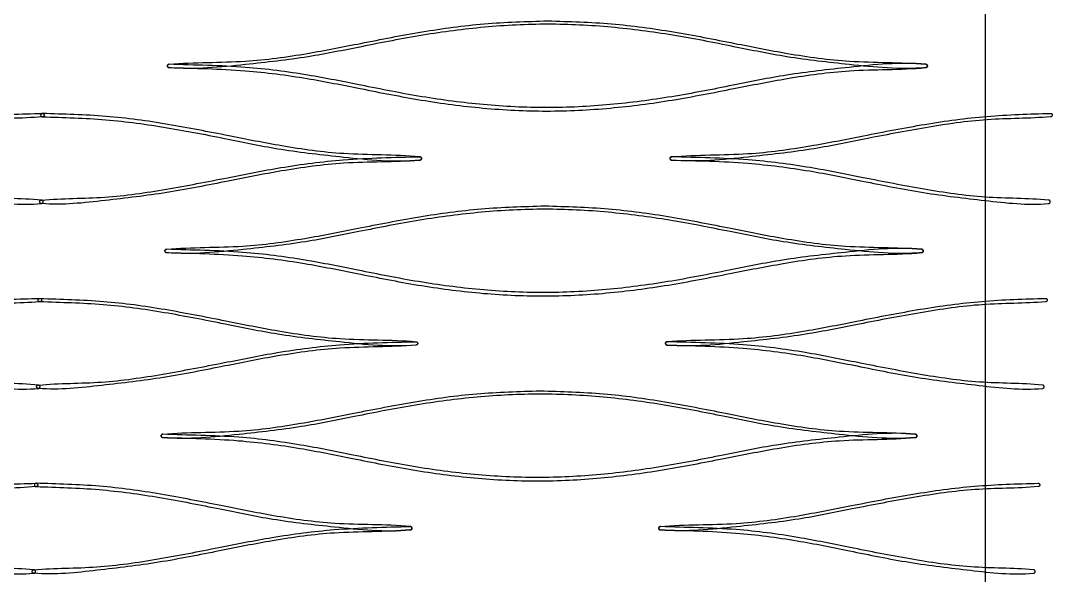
# Model space of a CAD drawing. Extents: x 63.6 to 147.6, y 158.4 to 204.5.
# Drawn here: x 126.1 to 147.5, y 170.82 to 182.33 of the extents above; entities that cross this region are included whole.
import ezdxf

# ---------------------------------------------------------------- set-up
doc = ezdxf.new("R2010")
doc.units = 0
doc.layers.add('Layer_1', color=7, linetype='CONTINUOUS')

msp = doc.modelspace()

# ---------------------------------------------------------------- linework, layer by layer
at = {"layer": 'Layer_1', "color": 1}
msp.add_lwpolyline([(64.286669, 204.408296), (146.107912, 204.408296), (146.107912, 158.365541), (64.286669, 158.365541), (64.286669, 204.408296)], close=True, dxfattribs=at)
at = {"layer": 'Layer_1', "color": 7}
for points in [[(137.036502, 182.325381), (137.036502, 182.325381)], [(129.175061, 181.425247), (129.175061, 181.425247)], [(126.546331, 180.40605), (126.546331, 180.40605)], [(126.550169, 180.40605), (126.550169, 180.40605)], [(147.467693, 180.40605), (147.467693, 180.40605)], [(134.379634, 179.506466), (134.379634, 179.506466)], [(139.602955, 179.506466), (139.602955, 179.506466)], [(136.974216, 178.486719), (136.974216, 178.486719)], [(129.124346, 177.587135), (129.12381, 177.587135)], [(126.494515, 176.567938), (126.494515, 176.567938)], [(126.498353, 176.567938), (126.498353, 176.567938)], [(147.363513, 176.567938), (147.363513, 176.567938)], [(134.300273, 175.668905), (134.300273, 175.668905)], [(139.508696, 175.668905), (139.508696, 175.668905)], [(136.878289, 174.649707), (136.878289, 174.649707)], [(129.044985, 173.750124), (129.044985, 173.750124)], [(126.416226, 172.73203), (126.416226, 172.73203)], [(126.419528, 172.73203), (126.419528, 172.73203)], [(147.20697, 172.73203), (147.20697, 172.73203)], [(134.18174, 171.83355), (134.18174, 171.83355)], [(139.368702, 171.83355), (139.368702, 171.83355)]]:
    msp.add_lwpolyline(points, close=True, dxfattribs=at)
for points, knots in [([(137.036502, 182.325381), (136.594846, 182.312643), (135.72146, 182.287454), (134.426259, 182.109485), (133.211239, 181.870471), (131.995782, 181.629638), (130.667002, 181.443542), (129.705554, 181.472305), (129.16592, 181.424141), (129.154933, 181.417689), (129.146751, 181.408144), (129.142406, 181.396272), (129.142406, 181.383667), (129.146751, 181.371795), (129.154933, 181.36225), (129.16592, 181.355799), (129.7076, 181.30732), (130.672872, 181.408945), (132.006428, 181.552764), (133.223617, 181.802986), (134.436963, 182.040765), (135.727393, 182.211518), (137.036258, 182.276695), (138.344029, 182.211639), (139.63137, 182.04094), (140.840196, 181.803001), (142.052743, 181.55262), (143.383016, 181.408784), (144.346588, 181.307364), (144.887773, 181.355799), (144.898759, 181.36225), (144.906942, 181.371795), (144.911287, 181.383667), (144.911287, 181.396272), (144.906942, 181.408144), (144.898759, 181.417689), (144.887773, 181.424141), (144.348632, 181.472262), (143.388882, 181.443481), (142.063383, 181.629458), (140.852567, 181.870498), (139.642067, 182.10967), (138.349955, 182.287558), (137.477916, 182.31267), (137.036502, 182.325381)], [0, 0, 0, 0, 1.324652, 2.619529, 3.915867, 5.039007, 6.339526, 7.923161, 7.935584, 7.947826, 7.960248, 7.972671, 7.984913, 7.997335, 8.009758, 8.022, 8.034422, 9.624155, 10.930105, 12.056161, 13.349419, 14.639337, 15.957573, 17.275081, 18.561689, 19.849734, 20.97109, 22.273391, 23.861643, 23.874066, 23.886308, 23.89873, 23.911153, 23.923395, 23.935817, 23.94824, 23.960482, 23.972904, 25.555067, 26.851933, 27.970374, 29.261508, 30.553067, 31.876985, 31.876985, 31.876985, 31.876985]), ([(129.175061, 181.425247), (129.16889, 181.423978), (129.156731, 181.421476), (129.143918, 181.406795), (129.139802, 181.388196), (129.14568, 181.370077), (129.15984, 181.356691), (129.172183, 181.355365), (129.178448, 181.354692)], [0, 0, 0, 0, 0.018464, 0.036381, 0.054845, 0.073309, 0.091225, 0.109689, 0.109689, 0.109689, 0.109689]), ([(129.178448, 181.354692), (129.706038, 181.343434), (130.666001, 181.322951), (131.989655, 181.153116), (133.199896, 180.909037), (134.408814, 180.669174), (135.69913, 180.498509), (137.011476, 180.433092), (138.32581, 180.498753), (139.62174, 180.669178), (140.838199, 180.909862), (142.055454, 181.150048), (143.385677, 181.336376), (144.347958, 181.307611), (144.887852, 181.355799), (144.898838, 181.362251), (144.907021, 181.371795), (144.911366, 181.383667), (144.911366, 181.396272), (144.907021, 181.408144), (144.898838, 181.417689), (144.887852, 181.42414), (144.345961, 181.472638), (143.380004, 181.370991), (142.045174, 181.227445), (140.826251, 180.977562), (139.6114, 180.739852), (138.320074, 180.569058), (137.011521, 180.503744), (135.705041, 180.568979), (134.419511, 180.73919), (133.212312, 180.979158), (132.000248, 181.222407), (130.67207, 181.396746), (129.707112, 181.404926), (129.177319, 181.425291), (129.17619, 181.425291), (129.175437, 181.425262), (129.175061, 181.425247)], [0, 0, 0, 0, 1.582125, 2.878715, 3.99638, 5.285841, 6.575395, 7.897468, 9.221928, 10.517465, 11.815426, 12.940391, 14.242652, 15.827059, 15.839482, 15.851724, 15.864146, 15.876569, 15.888811, 15.901233, 15.913656, 15.925898, 15.93832, 17.528678, 18.836082, 19.963783, 21.258837, 22.549711, 23.867902, 25.183572, 26.468208, 27.754602, 28.875163, 30.177157, 31.765362, 31.766491, 31.76762, 31.76875, 31.76875, 31.76875, 31.76875]), ([(126.550169, 180.40605), (126.108804, 180.393348), (125.236066, 180.368232), (123.94193, 180.190664), (122.728099, 179.951658), (121.513855, 179.710952), (120.186388, 179.524808), (119.225871, 179.553476), (118.686783, 179.50536), (118.675796, 179.498908), (118.667614, 179.489363), (118.663269, 179.477491), (118.663269, 179.464886), (118.667614, 179.453015), (118.675796, 179.44347), (118.686783, 179.437018), (119.227867, 179.388592), (120.192071, 179.490194), (121.52412, 179.633359), (122.740133, 179.884675), (123.95194, 180.116787), (125.243047, 180.309896), (126.112266, 180.296396), (126.562612, 180.336601), (126.573599, 180.343053), (126.581781, 180.352598), (126.586126, 180.36447), (126.586126, 180.377075), (126.581781, 180.388946), (126.573599, 180.398491), (126.562612, 180.404944), (126.554337, 180.405679), (126.550169, 180.40605)], [0, 0, 0, 0, 1.323778, 2.61759, 3.912533, 5.034612, 6.333948, 7.915954, 7.928377, 7.940619, 7.953042, 7.965464, 7.977706, 7.990129, 8.002551, 8.014793, 8.027216, 9.61517, 10.919659, 12.044485, 13.336498, 14.625648, 15.943161, 15.955584, 15.967826, 15.980248, 15.992671, 16.004913, 16.017335, 16.029758, 16.042, 16.054422, 16.054422, 16.054422, 16.054422]), ([(126.546331, 180.40605), (126.540167, 180.40473), (126.528023, 180.40213), (126.515323, 180.387341), (126.511354, 180.368703), (126.517379, 180.350624), (126.531651, 180.337346), (126.54401, 180.336118), (126.550282, 180.335494)], [0, 0, 0, 0, 0.018471, 0.036395, 0.054867, 0.073338, 0.091262, 0.109733, 0.109733, 0.109733, 0.109733]), ([(126.550282, 180.335494), (126.989066, 180.322904), (127.856275, 180.29802), (129.141975, 180.120147), (130.349133, 179.883914), (131.560087, 179.633446), (132.888706, 179.489933), (133.851078, 179.388639), (134.391626, 179.437018), (134.402613, 179.44347), (134.410795, 179.453015), (134.41514, 179.464886), (134.41514, 179.477491), (134.410795, 179.489363), (134.402613, 179.498908), (134.391626, 179.50536), (133.853124, 179.553424), (132.894565, 179.524753), (131.570735, 179.710732), (130.361556, 179.951867), (129.152614, 180.189979), (127.862419, 180.371538), (126.990245, 180.386312), (126.548965, 180.406109), (126.547647, 180.406109), (126.546769, 180.406069), (126.546331, 180.40605)], [0, 0, 0, 0, 1.316033, 2.600995, 3.887242, 5.007226, 6.307802, 7.894159, 7.906581, 7.918823, 7.931246, 7.943668, 7.95591, 7.968333, 7.980755, 7.992997, 8.00542, 9.585678, 10.88085, 11.997957, 13.287271, 14.577152, 15.899587, 15.900905, 15.902223, 15.90354, 15.90354, 15.90354, 15.90354]), ([(147.467693, 180.40605), (147.026099, 180.393336), (146.152498, 180.368184), (144.856546, 180.19057), (143.640227, 179.951647), (142.423513, 179.71106), (141.094404, 179.524843), (140.133094, 179.553493), (139.593816, 179.50536), (139.582829, 179.498908), (139.574647, 179.489363), (139.570302, 179.477491), (139.570302, 179.464886), (139.574647, 179.453015), (139.582829, 179.44347), (139.593816, 179.437018), (140.135091, 179.388575), (141.100088, 179.490279), (142.433771, 179.633446), (143.652248, 179.884679), (144.866544, 180.116685), (146.159479, 180.309864), (147.029557, 180.296375), (147.480136, 180.336601), (147.491123, 180.343053), (147.499305, 180.352598), (147.50365, 180.36447), (147.50365, 180.377075), (147.499305, 180.388946), (147.491123, 180.398491), (147.480136, 180.404944), (147.471861, 180.405679), (147.467693, 180.40605)], [0, 0, 0, 0, 1.324469, 2.620181, 3.917974, 5.042583, 6.34375, 7.92632, 7.938742, 7.950984, 7.963407, 7.975829, 7.988071, 8.000494, 8.012916, 8.025158, 8.037581, 9.626104, 10.932414, 12.059753, 13.354631, 14.645684, 15.963891, 15.976314, 15.988556, 16.000979, 16.013401, 16.025643, 16.038066, 16.050488, 16.06273, 16.075153, 16.075153, 16.075153, 16.075153]), ([(118.699311, 179.435911), (119.226443, 179.424689), (120.185806, 179.404264), (121.508881, 179.234064), (122.719127, 178.991289), (123.927622, 178.745839), (125.21912, 178.597382), (126.089598, 178.496943), (126.541192, 178.537435), (126.552179, 178.543886), (126.560361, 178.553431), (126.564706, 178.565303), (126.564706, 178.577908), (126.560361, 178.58978), (126.552179, 178.599324), (126.541192, 178.605776), (126.091751, 178.645901), (125.225049, 178.632488), (123.938324, 178.824825), (122.731519, 179.058659), (121.519481, 179.303579), (120.1919, 179.477736), (119.227521, 179.486162), (118.698183, 179.50651), (118.697053, 179.50651), (118.696301, 179.506481), (118.695924, 179.506466)], [0, 0, 0, 0, 1.580746, 2.876904, 3.994723, 5.284231, 6.573448, 7.894679, 7.907102, 7.919344, 7.931766, 7.944189, 7.956431, 7.968853, 7.981276, 7.993518, 8.005941, 9.320755, 10.605014, 11.891441, 13.012176, 14.313765, 15.900609, 15.901739, 15.902868, 15.903997, 15.903997, 15.903997, 15.903997]), ([(134.379634, 179.506466), (133.849931, 179.495048), (132.884881, 179.474244), (131.55358, 179.304125), (130.336724, 179.058451), (129.125006, 178.825046), (127.834629, 178.63255), (126.966149, 178.645942), (126.516248, 178.605776), (126.505261, 178.599324), (126.497079, 178.58978), (126.492734, 178.577908), (126.492734, 178.565303), (126.497079, 178.553431), (126.505261, 178.543886), (126.516248, 178.537435), (126.968302, 178.496902), (127.840563, 178.597642), (129.13569, 178.745719), (130.349179, 178.99213), (131.563972, 179.231098), (132.89198, 179.417721), (133.852866, 179.38889), (134.392078, 179.437018), (134.403065, 179.44347), (134.411247, 179.453014), (134.415592, 179.464886), (134.415592, 179.477491), (134.411247, 179.489363), (134.403065, 179.498907), (134.392078, 179.505361), (134.383802, 179.506096), (134.379634, 179.506466)], [0, 0, 0, 0, 1.588466, 2.893975, 4.019522, 5.311479, 6.599738, 7.915926, 7.928349, 7.94059, 7.953013, 7.965436, 7.977677, 7.9901, 8.002523, 8.014765, 8.027187, 9.349791, 10.643009, 11.938047, 13.060684, 14.360749, 15.943123, 15.955546, 15.967788, 15.98021, 15.992633, 16.004875, 16.017297, 16.02972, 16.041962, 16.054385, 16.054385, 16.054385, 16.054385]), ([(139.602955, 179.506466), (139.598844, 179.505859), (139.590681, 179.504652), (139.580139, 179.497656), (139.572519, 179.487766), (139.568793, 179.475778), (139.569378, 179.463274), (139.574208, 179.451687), (139.582718, 179.442552), (139.593867, 179.436571), (139.602107, 179.436132), (139.606257, 179.435911)], [0, 0, 0, 0, 0.012339, 0.024502, 0.036841, 0.04918, 0.061343, 0.073682, 0.086022, 0.098184, 0.110523, 0.110523, 0.110523, 0.110523]), ([(139.606257, 179.435911), (140.133066, 179.424702), (141.091431, 179.404312), (142.41269, 179.23414), (143.620484, 178.991272), (144.826663, 178.745752), (146.116531, 178.59731), (146.986283, 178.49696), (147.43769, 178.537435), (147.448677, 178.543886), (147.456859, 178.553431), (147.461204, 178.565303), (147.461204, 178.577908), (147.456859, 178.58978), (147.448677, 178.599324), (147.43769, 178.605776), (146.988484, 178.64588), (146.12264, 178.632457), (144.837729, 178.824726), (143.633332, 179.058668), (142.423654, 179.303705), (141.097699, 179.477581), (140.134217, 179.486681), (139.605157, 179.506508), (139.604055, 179.506508), (139.603322, 179.50648), (139.602955, 179.506466)], [0, 0, 0, 0, 1.579774, 2.873909, 3.98928, 5.276096, 6.563679, 7.884353, 7.896776, 7.909018, 7.92144, 7.933863, 7.946105, 7.958527, 7.97095, 7.983192, 7.995614, 9.309728, 10.592096, 11.875692, 12.994117, 14.293946, 15.879957, 15.881058, 15.882159, 15.88326, 15.88326, 15.88326, 15.88326]), ([(136.974216, 178.486719), (136.533237, 178.474002), (135.661025, 178.448849), (134.367456, 178.271191), (133.153761, 178.032365), (131.939786, 177.791599), (130.613051, 177.605494), (129.653256, 177.6341), (129.114668, 177.586028), (129.103681, 177.579576), (129.095499, 177.570032), (129.091154, 177.55816), (129.091154, 177.545555), (129.095499, 177.533683), (129.103681, 177.524138), (129.114668, 177.517687), (129.655304, 177.4693), (130.618927, 177.570847), (131.950438, 177.714731), (133.166139, 177.964882), (134.378154, 178.202472), (135.666952, 178.372916), (136.973522, 178.437984), (138.278191, 178.373107), (139.561693, 178.202671), (140.766536, 177.964921), (141.975057, 177.714505), (143.301478, 177.570594), (144.262462, 177.469368), (144.802333, 177.517687), (144.813319, 177.524138), (144.821502, 177.533683), (144.825847, 177.545555), (144.825847, 177.55816), (144.821502, 177.570032), (144.813319, 177.579576), (144.802333, 177.586028), (144.264557, 177.634028), (143.307532, 177.605392), (141.986071, 177.791324), (140.77937, 178.032454), (139.572755, 178.271414), (138.284297, 178.448999), (137.414554, 178.47404), (136.974216, 178.486719)], [0, 0, 0, 0, 1.322622, 2.616012, 3.910896, 5.032959, 6.331613, 7.912128, 7.92455, 7.936792, 7.949215, 7.961637, 7.973879, 7.986302, 7.998724, 8.010966, 8.023389, 9.610008, 10.914098, 12.039066, 13.330857, 14.619294, 15.935506, 17.249646, 18.53233, 19.816128, 20.933813, 22.232221, 23.816558, 23.828981, 23.841223, 23.853645, 23.866068, 23.87831, 23.890732, 23.903155, 23.915397, 23.927819, 25.505913, 26.798624, 27.913264, 29.200295, 30.488191, 31.808882, 31.808882, 31.808882, 31.808882]), ([(129.12381, 177.587135), (129.117639, 177.585865), (129.105479, 177.583363), (129.092666, 177.568682), (129.08855, 177.550084), (129.094429, 177.531965), (129.108589, 177.518578), (129.120932, 177.517253), (129.127196, 177.51658)], [0, 0, 0, 0, 0.018464, 0.036381, 0.054845, 0.073309, 0.091225, 0.109689, 0.109689, 0.109689, 0.109689]), ([(129.127196, 177.51658), (129.653421, 177.505332), (130.610588, 177.484873), (131.930027, 177.315058), (133.135721, 177.070896), (134.34006, 176.831152), (135.625995, 176.660774), (136.934716, 176.595637), (138.246491, 176.660946), (139.540962, 176.831195), (140.756756, 177.071784), (141.973464, 177.31185), (143.302384, 177.498191), (144.263431, 177.46958), (144.802412, 177.517686), (144.813399, 177.524138), (144.821581, 177.533683), (144.825926, 177.545555), (144.825926, 177.55816), (144.821581, 177.570032), (144.813399, 177.579577), (144.802412, 177.586028), (144.261435, 177.634445), (143.296712, 177.532835), (141.963185, 177.389249), (140.744852, 177.139498), (139.530803, 176.901878), (138.241126, 176.731243), (136.935318, 176.666292), (135.632648, 176.731236), (134.35168, 176.901179), (133.149151, 177.141049), (131.941539, 177.384364), (130.617386, 177.558642), (129.655084, 177.566864), (129.126604, 177.587179), (129.125474, 177.587179), (129.124722, 177.58715), (129.124346, 177.587135)], [0, 0, 0, 0, 1.578027, 2.870324, 3.983791, 5.268418, 6.553453, 7.871703, 9.193625, 10.487824, 11.785238, 12.910075, 14.211337, 15.793023, 15.805445, 15.817687, 15.83011, 15.842532, 15.854774, 15.867197, 15.87962, 15.891861, 15.904284, 17.49192, 18.798322, 19.925898, 21.220269, 22.509542, 23.825036, 25.136744, 26.416604, 27.698027, 28.814529, 30.112492, 31.696758, 31.697887, 31.699016, 31.700146, 31.700146, 31.700146, 31.700146]), ([(126.498353, 176.567938), (126.057864, 176.555229), (125.186693, 176.530096), (123.894765, 176.352545), (122.682996, 176.113534), (121.471101, 175.87313), (120.146757, 175.687228), (119.18864, 175.71579), (118.650941, 175.667798), (118.639954, 175.661346), (118.631772, 175.651801), (118.627427, 175.639929), (118.627427, 175.627324), (118.631772, 175.615453), (118.639954, 175.605908), (118.650941, 175.599457), (119.190688, 175.551148), (120.152641, 175.652635), (121.481731, 175.795955), (122.69545, 176.047129), (123.90513, 176.279095), (125.193865, 176.47185), (126.06138, 176.458366), (126.510796, 176.498489), (126.521783, 176.504941), (126.529965, 176.514486), (126.53431, 176.526357), (126.53431, 176.538962), (126.529965, 176.550834), (126.521783, 176.560379), (126.510796, 176.566832), (126.502521, 176.567567), (126.498353, 176.567938)], [0, 0, 0, 0, 1.321152, 2.612892, 3.905954, 5.025921, 6.322159, 7.900025, 7.912447, 7.924689, 7.937112, 7.949534, 7.961776, 7.974199, 7.986622, 7.998863, 8.011286, 9.595256, 10.896931, 12.019803, 13.309771, 14.596559, 15.9113, 15.923723, 15.935965, 15.948387, 15.96081, 15.973052, 15.985475, 15.997897, 16.010139, 16.022562, 16.022562, 16.022562, 16.022562]), ([(126.494515, 176.567938), (126.490413, 176.567286), (126.482268, 176.565992), (126.471806, 176.558893), (126.46429, 176.548934), (126.46068, 176.536919), (126.46138, 176.524429), (126.466308, 176.512892), (126.474889, 176.503835), (126.486079, 176.497949), (126.935777, 176.477341), (127.798588, 176.463455), (129.082155, 176.281603), (130.284129, 176.046576), (131.49058, 175.795891), (132.81456, 175.652332), (133.77386, 175.55122), (134.312801, 175.599457), (134.323788, 175.605908), (134.33197, 175.615453), (134.336316, 175.627324), (134.336316, 175.639929), (134.33197, 175.651801), (134.323788, 175.661346), (134.312801, 175.667798), (133.775912, 175.715719), (132.820456, 175.687161), (131.501203, 175.872797), (130.296627, 176.11372), (129.092313, 176.351921), (127.806515, 176.533423), (126.937124, 176.548259), (126.497149, 176.567997), (126.495831, 176.567997), (126.494953, 176.567957), (126.494515, 176.567938)], [0, 0, 0, 0, 0.012332, 0.024487, 0.036819, 0.049151, 0.061306, 0.073638, 0.08597, 0.098125, 0.110457, 1.422572, 2.703071, 3.98452, 5.100151, 6.396205, 7.977774, 7.990197, 8.002439, 8.014861, 8.027284, 8.039526, 8.051948, 8.064371, 8.076613, 8.089035, 9.664487, 10.955111, 12.067844, 13.352399, 14.637844, 15.956363, 15.957681, 15.958999, 15.960316, 15.960316, 15.960316, 15.960316]), ([(147.363513, 176.567938), (146.922746, 176.55521), (146.050394, 176.530019), (144.755915, 176.352416), (143.540496, 176.113482), (142.324819, 175.873283), (140.997749, 175.687277), (140.03822, 175.715827), (139.50011, 175.667798), (139.489123, 175.661346), (139.480941, 175.651801), (139.476596, 175.639929), (139.476596, 175.627324), (139.480941, 175.615453), (139.489123, 175.605908), (139.50011, 175.599457), (140.040222, 175.551116), (141.003454, 175.652755), (142.335083, 175.796084), (143.55249, 176.047126), (144.765913, 176.278961), (146.057392, 176.47179), (146.926213, 176.458337), (147.375957, 176.498489), (147.386943, 176.504941), (147.395126, 176.514486), (147.399471, 176.526357), (147.399471, 176.538962), (147.395126, 176.550834), (147.386943, 176.560379), (147.375956, 176.566832), (147.367681, 176.567567), (147.363513, 176.567938)], [0, 0, 0, 0, 1.321992, 2.616443, 3.91359, 5.037465, 6.336736, 7.915828, 7.92825, 7.940492, 7.952915, 7.965337, 7.977579, 7.990002, 8.002424, 8.014666, 8.027089, 9.612146, 10.916593, 12.043221, 13.337426, 14.627187, 15.942906, 15.955328, 15.96757, 15.979993, 15.992416, 16.004657, 16.01708, 16.029503, 16.041744, 16.054167, 16.054167, 16.054167, 16.054167]), ([(118.663469, 175.598349), (119.189038, 175.587131), (120.145293, 175.56672), (121.46378, 175.396463), (122.669402, 175.1537), (123.873382, 174.908288), (125.160517, 174.760156), (126.028172, 174.660056), (126.478369, 174.700424), (126.489356, 174.706875), (126.497538, 174.71642), (126.501883, 174.728291), (126.501883, 174.740896), (126.497538, 174.752768), (126.489356, 174.762313), (126.478369, 174.768765), (126.030374, 174.808761), (125.166616, 174.795507), (123.884461, 174.987653), (122.682299, 175.221802), (121.474745, 175.466138), (120.151605, 175.641536), (119.189969, 175.645284), (118.662152, 175.668964), (118.660834, 175.668964), (118.659957, 175.668924), (118.659518, 175.668905)], [0, 0, 0, 0, 1.576052, 2.867575, 3.981062, 5.265933, 6.550802, 7.867871, 7.880294, 7.892536, 7.904959, 7.917381, 7.929623, 7.942046, 7.954468, 7.96671, 7.979133, 9.28964, 10.569328, 11.850994, 12.967515, 14.264705, 15.846996, 15.848313, 15.849631, 15.850949, 15.850949, 15.850949, 15.850949]), ([(134.300273, 175.668905), (133.77188, 175.657502), (132.808934, 175.636721), (131.480208, 175.466824), (130.265234, 175.221565), (129.055682, 174.988005), (127.768238, 174.795601), (126.902001, 174.808815), (126.453397, 174.768765), (126.44241, 174.762313), (126.434228, 174.752768), (126.429883, 174.740896), (126.429883, 174.728291), (126.434228, 174.71642), (126.44241, 174.706875), (126.453397, 174.700424), (126.904156, 174.660005), (127.774162, 174.760487), (129.066375, 174.908261), (130.277723, 175.154631), (131.490605, 175.39339), (132.816019, 175.580074), (133.774826, 175.551446), (134.312717, 175.599456), (134.323704, 175.605908), (134.331886, 175.615453), (134.336231, 175.627324), (134.336231, 175.639929), (134.331886, 175.651801), (134.323704, 175.661346), (134.312717, 175.667799), (134.304441, 175.668534), (134.300273, 175.668905)], [0, 0, 0, 0, 1.584536, 2.887665, 4.011792, 5.301769, 6.587139, 7.89946, 7.911882, 7.924124, 7.936547, 7.948969, 7.961211, 7.973634, 7.986057, 7.998298, 8.010721, 9.329464, 10.619752, 11.912778, 13.034027, 14.331752, 15.91019, 15.922612, 15.934854, 15.947277, 15.959699, 15.971941, 15.984364, 15.996786, 16.009028, 16.021451, 16.021451, 16.021451, 16.021451]), ([(139.508696, 175.668905), (139.504582, 175.6683), (139.496414, 175.667098), (139.485863, 175.660104), (139.478236, 175.650212), (139.474505, 175.638218), (139.47509, 175.625708), (139.479925, 175.614115), (139.488443, 175.604979), (139.499601, 175.599001), (139.507846, 175.598567), (139.511998, 175.598349)], [0, 0, 0, 0, 0.012346, 0.024514, 0.036859, 0.049205, 0.061373, 0.073719, 0.086064, 0.098233, 0.110578, 0.110578, 0.110578, 0.110578]), ([(139.511998, 175.598349), (140.037232, 175.58715), (140.992298, 175.566785), (142.308425, 175.396597), (143.510421, 175.153748), (144.710481, 174.908192), (145.994511, 174.760005), (146.860606, 174.660095), (147.310357, 174.700424), (147.321344, 174.706875), (147.329526, 174.71642), (147.333871, 174.728291), (147.333871, 174.740896), (147.329526, 174.752768), (147.321344, 174.762313), (147.310357, 174.768765), (146.862804, 174.808721), (146.000601, 174.795442), (144.721546, 174.987544), (143.523299, 175.221771), (142.31939, 175.466576), (140.998548, 175.640127), (140.038381, 175.649178), (139.510897, 175.668946), (139.509796, 175.668946), (139.509062, 175.668918), (139.508696, 175.668905)], [0, 0, 0, 0, 1.575045, 2.864002, 3.973978, 5.254302, 6.535786, 7.851525, 7.863948, 7.876189, 7.888612, 7.901035, 7.913276, 7.925699, 7.938122, 7.950363, 7.962786, 9.271973, 10.548284, 11.825402, 12.938408, 14.233023, 15.814303, 15.815404, 15.816505, 15.817606, 15.817606, 15.817606, 15.817606]), ([(136.878289, 174.649707), (136.438464, 174.63698), (135.568213, 174.611799), (134.277229, 174.434118), (133.065622, 174.195387), (131.853966, 173.954719), (130.530557, 173.768575), (129.573367, 173.796946), (129.03638, 173.749017), (129.025393, 173.742565), (129.017211, 173.73302), (129.012866, 173.721148), (129.012866, 173.708543), (129.017211, 173.696672), (129.025393, 173.687127), (129.03638, 173.680676), (129.575419, 173.63243), (130.536439, 173.733842), (131.864625, 173.877861), (133.078008, 174.127904), (134.28794, 174.365401), (135.574153, 174.535857), (136.87724, 174.600971), (138.177331, 174.536156), (139.455167, 174.365751), (140.653842, 174.127874), (141.856136, 173.877528), (143.176677, 173.733449), (144.133764, 173.632529), (144.671695, 173.680676), (144.682682, 173.687127), (144.690864, 173.696672), (144.695209, 173.708543), (144.695209, 173.721148), (144.690864, 173.73302), (144.682682, 173.742565), (144.671695, 173.749017), (144.135861, 173.796844), (143.182733, 173.768413), (141.867153, 173.954306), (140.666676, 174.195422), (139.466228, 174.4345), (138.183435, 174.612038), (137.317115, 174.637042), (136.878289, 174.649707)], [0, 0, 0, 0, 1.31916, 2.610132, 3.903218, 5.023298, 6.318859, 7.894602, 7.907025, 7.919267, 7.931689, 7.944112, 7.956354, 7.968776, 7.981199, 7.993441, 8.005864, 9.587724, 10.888715, 12.011694, 13.301705, 14.587724, 15.900455, 17.210056, 18.48701, 19.764176, 20.876141, 22.168562, 23.747117, 23.75954, 23.771782, 23.784204, 23.796627, 23.808869, 23.821291, 23.833714, 23.845956, 23.858379, 25.430685, 26.717413, 27.826334, 29.106737, 30.388901, 31.705051, 31.705051, 31.705051, 31.705051]), ([(129.044985, 173.750124), (129.040883, 173.749472), (129.032739, 173.748178), (129.022277, 173.741079), (129.01476, 173.73112), (129.011151, 173.719105), (129.01185, 173.706615), (129.016778, 173.695078), (129.02536, 173.686021), (129.036549, 173.680134), (129.044787, 173.679758), (129.048936, 173.679568)], [0, 0, 0, 0, 0.012332, 0.024487, 0.036819, 0.049151, 0.061306, 0.073638, 0.08597, 0.098125, 0.110457, 0.110457, 0.110457, 0.110457]), ([(129.048936, 173.679568), (129.573182, 173.668362), (130.526335, 173.647988), (131.839767, 173.478589), (133.038853, 173.234446), (134.236482, 172.994877), (135.515965, 172.824345), (136.81942, 172.759092), (138.127258, 172.824806), (139.419121, 172.995072), (140.633423, 173.23533), (141.848717, 173.4752), (143.175257, 173.661181), (144.134211, 173.632693), (144.671788, 173.680675), (144.682775, 173.687127), (144.690957, 173.696672), (144.695302, 173.708543), (144.695302, 173.721148), (144.690957, 173.73302), (144.682775, 173.742565), (144.671788, 173.749016), (144.132166, 173.797313), (143.169405, 173.69587), (141.838071, 173.552607), (140.621013, 173.303062), (139.408409, 173.065751), (138.121335, 172.895106), (136.819466, 172.829745), (135.522066, 172.894815), (134.247549, 173.064888), (133.05173, 173.304673), (131.850715, 173.547643), (130.532636, 173.723017), (129.574115, 173.726562), (129.04762, 173.750183), (129.046301, 173.750183), (129.045424, 173.750143), (129.044985, 173.750124)], [0, 0, 0, 0, 1.572091, 2.858284, 3.965713, 5.243021, 6.521575, 7.834492, 9.152397, 10.444183, 11.740329, 12.864269, 14.163418, 15.740919, 15.753341, 15.765583, 15.778006, 15.790428, 15.80267, 15.815093, 15.827515, 15.839757, 15.85218, 17.435775, 18.740321, 19.867148, 21.160247, 22.447115, 23.758598, 25.064954, 26.338334, 27.612456, 28.722913, 30.014759, 31.593081, 31.594399, 31.595717, 31.597034, 31.597034, 31.597034, 31.597034]), ([(126.419528, 172.73203), (125.980594, 172.719325), (125.112221, 172.69419), (123.824179, 172.51672), (122.615636, 172.278323), (121.407245, 172.037697), (120.087299, 171.851966), (119.132567, 171.880253), (118.596923, 171.832443), (118.585936, 171.825991), (118.577754, 171.816446), (118.573409, 171.804575), (118.573409, 171.79197), (118.577754, 171.780098), (118.585936, 171.770553), (118.596923, 171.764102), (119.13462, 171.715975), (120.09319, 171.817259), (121.417881, 171.960537), (122.628098, 172.211914), (123.834558, 172.443281), (125.119402, 172.635889), (125.984127, 172.622598), (126.431972, 172.662581), (126.442959, 172.669033), (126.451141, 172.678578), (126.455486, 172.690449), (126.455486, 172.703054), (126.451141, 172.714926), (126.442959, 172.724471), (126.431972, 172.730924), (126.423696, 172.731659), (126.419528, 172.73203)], [0, 0, 0, 0, 1.316486, 2.604496, 3.894388, 5.011414, 6.303577, 7.875318, 7.887741, 7.899982, 7.912405, 7.924828, 7.937069, 7.949492, 7.961915, 7.974157, 7.986579, 9.564437, 10.862031, 11.981955, 13.268772, 14.551829, 15.861887, 15.874309, 15.886551, 15.898974, 15.911396, 15.923638, 15.936061, 15.948483, 15.960725, 15.973148, 15.973148, 15.973148, 15.973148]), ([(126.416226, 172.73203), (126.410055, 172.73076), (126.397896, 172.728258), (126.385083, 172.713577), (126.380967, 172.694978), (126.386845, 172.676859), (126.401005, 172.663473), (126.413348, 172.662147), (126.419613, 172.661474)], [0, 0, 0, 0, 0.018464, 0.036381, 0.054845, 0.073309, 0.091225, 0.109689, 0.109689, 0.109689, 0.109689]), ([(126.419613, 172.661474), (126.855289, 172.648945), (127.715778, 172.6242), (128.990677, 172.446852), (130.186467, 172.211116), (131.385737, 171.960434), (132.702995, 171.816803), (133.657695, 171.716076), (134.194268, 171.764102), (134.205255, 171.770553), (134.213437, 171.780098), (134.217782, 171.79197), (134.217782, 171.804575), (134.213437, 171.816446), (134.205255, 171.825991), (134.194268, 171.832443), (133.659795, 171.880149), (132.709058, 171.851829), (131.396762, 172.037264), (130.199323, 172.278441), (129.001697, 172.516609), (127.722069, 172.69629), (126.85669, 172.71523), (126.418484, 172.732073), (126.417355, 172.732073), (126.416602, 172.732044), (126.416226, 172.73203)], [0, 0, 0, 0, 1.306702, 2.580824, 3.854891, 4.96413, 6.253413, 7.827922, 7.840344, 7.852586, 7.865009, 7.877432, 7.889673, 7.902096, 7.914519, 7.92676, 7.939183, 9.507435, 10.791024, 11.897208, 13.174532, 14.453857, 15.767115, 15.768245, 15.769374, 15.770503, 15.770503, 15.770503, 15.770503]), ([(147.20697, 172.73203), (146.767449, 172.719294), (145.896977, 172.694072), (144.604736, 172.516562), (143.390567, 172.27827), (142.176553, 172.03792), (140.852608, 171.852039), (139.895808, 171.880306), (139.359561, 171.832443), (139.348574, 171.825991), (139.340392, 171.816446), (139.336047, 171.804575), (139.336047, 171.79197), (139.340392, 171.780098), (139.348574, 171.770553), (139.359561, 171.764102), (139.897859, 171.715922), (140.858497, 171.817456), (142.187185, 171.960715), (143.403026, 172.211883), (144.615109, 172.443106), (145.904161, 172.63581), (146.770974, 172.622546), (147.219414, 172.662581), (147.2304, 172.669033), (147.238583, 172.678578), (147.242928, 172.690449), (147.242928, 172.703054), (147.238583, 172.714926), (147.2304, 172.724471), (147.219413, 172.730924), (147.211138, 172.731659), (147.20697, 172.73203)], [0, 0, 0, 0, 1.318256, 2.610807, 3.906928, 5.029688, 6.326298, 7.899837, 7.912259, 7.924501, 7.936924, 7.949346, 7.961588, 7.974011, 7.986433, 7.998675, 8.011098, 9.59075, 10.892792, 12.018446, 13.311496, 14.599095, 15.910924, 15.923347, 15.935589, 15.948011, 15.960434, 15.972676, 15.985098, 15.997521, 16.009763, 16.022185, 16.022185, 16.022185, 16.022185]), ([(118.609451, 171.762994), (119.132696, 171.751801), (120.084542, 171.73144), (121.396623, 171.561507), (122.595672, 171.318941), (123.792823, 171.073669), (125.072956, 170.925291), (125.936121, 170.825447), (126.384107, 170.865619), (126.395094, 170.87207), (126.403276, 170.881615), (126.407621, 170.893487), (126.407621, 170.906092), (126.403276, 170.917964), (126.395094, 170.927508), (126.384107, 170.93396), (125.938323, 170.973759), (125.079066, 170.960709), (123.803895, 171.152576), (122.60853, 171.386368), (121.407599, 171.631038), (120.090822, 171.804858), (119.133826, 171.813393), (118.608323, 171.833593), (118.607193, 171.833593), (118.606441, 171.833564), (118.606065, 171.83355)], [0, 0, 0, 0, 1.569079, 2.854344, 3.961848, 5.239504, 6.517419, 7.827897, 7.840319, 7.852561, 7.864984, 7.877406, 7.889648, 7.902071, 7.914493, 7.926735, 7.939158, 9.243073, 10.515779, 11.79019, 12.900762, 14.191715, 15.767044, 15.768174, 15.769303, 15.770432, 15.770432, 15.770432, 15.770432]), ([(134.18174, 171.83355), (133.655298, 171.822128), (132.695546, 171.801304), (131.370884, 171.631311), (130.159071, 171.3862), (128.952714, 171.153025), (127.669336, 170.960833), (126.806072, 170.973862), (126.359135, 170.93396), (126.348148, 170.927508), (126.339966, 170.917964), (126.335621, 170.906092), (126.335621, 170.893487), (126.339966, 170.881615), (126.348148, 170.87207), (126.359135, 170.865619), (126.808229, 170.825348), (127.675277, 170.925732), (128.963404, 171.073729), (130.17153, 171.319871), (131.381283, 171.558299), (132.702645, 171.744687), (133.658259, 171.716266), (134.194183, 171.764101), (134.20517, 171.770553), (134.213352, 171.780098), (134.217698, 171.79197), (134.217698, 171.804575), (134.213352, 171.816446), (134.20517, 171.825991), (134.194183, 171.832444), (134.185908, 171.833179), (134.18174, 171.83355)], [0, 0, 0, 0, 1.57868, 2.878081, 3.999728, 5.286543, 6.567921, 7.875273, 7.887695, 7.899937, 7.91236, 7.924782, 7.937024, 7.949447, 7.96187, 7.974111, 7.986534, 9.300314, 10.586645, 11.876535, 12.995277, 14.289241, 15.861817, 15.87424, 15.886481, 15.898904, 15.911327, 15.923569, 15.935991, 15.948414, 15.960656, 15.973078, 15.973078, 15.973078, 15.973078]), ([(139.368702, 171.83355), (139.364601, 171.832898), (139.356456, 171.831604), (139.345994, 171.824505), (139.338477, 171.814546), (139.334868, 171.802531), (139.335567, 171.790041), (139.340496, 171.778504), (139.349077, 171.769447), (139.360266, 171.76356), (139.368505, 171.763184), (139.372653, 171.762994)], [0, 0, 0, 0, 0.012332, 0.024487, 0.036819, 0.049151, 0.061306, 0.073638, 0.08597, 0.098125, 0.110457, 0.110457, 0.110457, 0.110457]), ([(139.372653, 171.762994), (139.895307, 171.751836), (140.845121, 171.731557), (142.153381, 171.56168), (143.346914, 171.31897), (144.538502, 171.073493), (145.814443, 170.925092), (146.675605, 170.825496), (147.123043, 170.865619), (147.13403, 170.87207), (147.142212, 170.881615), (147.146557, 170.893487), (147.146557, 170.906092), (147.142212, 170.917964), (147.13403, 170.927508), (147.123043, 170.93396), (146.677808, 170.973711), (145.820551, 170.960642), (144.549567, 171.152329), (143.359762, 171.386486), (142.164337, 171.630953), (140.851446, 171.806243), (139.896242, 171.810059), (139.371337, 171.833609), (139.370019, 171.833609), (139.369141, 171.833569), (139.368702, 171.83355)], [0, 0, 0, 0, 1.567299, 2.848239, 3.950402, 5.221579, 6.495075, 7.80392, 7.816342, 7.828584, 7.841007, 7.85343, 7.865671, 7.878094, 7.890517, 7.902758, 7.915181, 9.21746, 10.485759, 11.753702, 12.858921, 14.145544, 15.71909, 15.720408, 15.721725, 15.723043, 15.723043, 15.723043, 15.723043])]:
    msp.add_open_spline(points, degree=3, knots=knots, dxfattribs=at)

doc.saveas('drawing.dxf')
